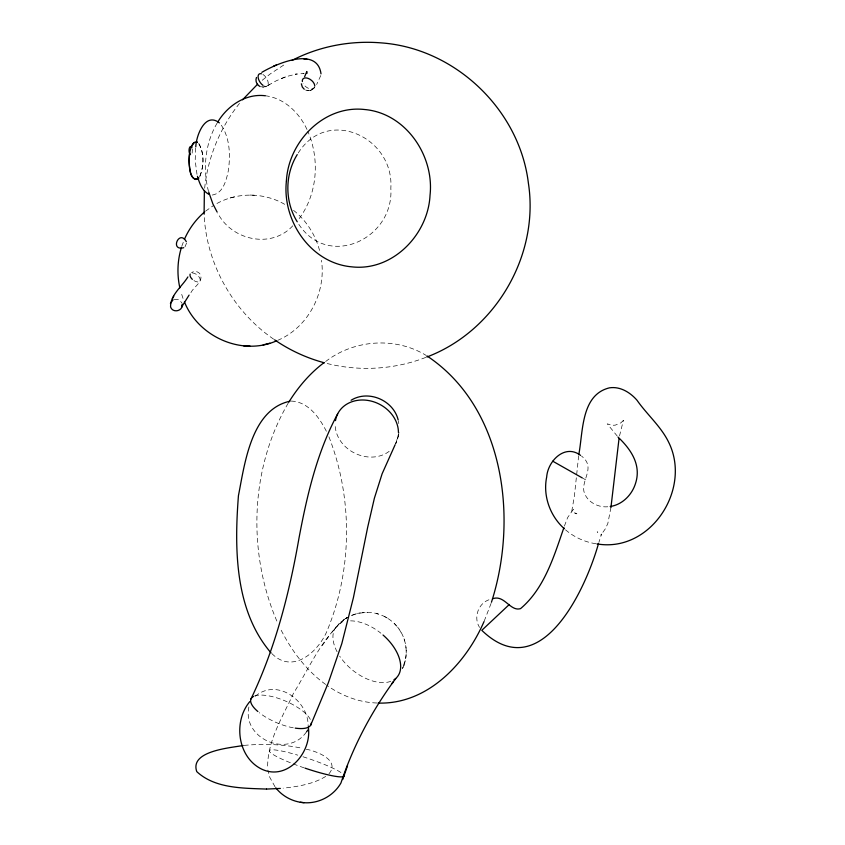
<?xml version="1.0" encoding="UTF-8"?>
<svg xmlns="http://www.w3.org/2000/svg" width="845" height="845" viewBox="0 0 845 845"><rect width="100%" height="100%" fill="white"/><g stroke="black" fill="none" stroke-linecap="round" stroke-linejoin="round"><path stroke-width="0.63" stroke-dasharray="4.22 3.17" d="M186.534 243.128L185.023 246.761M401.417 632.884C406.487 642.147 407.586 653.428 404.47 663.515M248.895 706.98C241.881 738.762 288.377 758.704 306.577 731.717M195.649 148.065L195.184 160.677L197.033 174.63M395.925 443.245L399.02 432.555M204.659 188.203C207.849 157.001 220.45 126.898 240.191 102.551M578.656 455.751L574.42 495.846L571.664 511.753L573.28 509.482M405.695 658.35L406.075 655.445M610.935 507.507L607.851 523.414L605.421 528.706L600.869 535.149L601.587 534.019L598.873 542.405M619.512 435.978L623.388 420.335M404.713 662.543L405.22 660.589M573.301 509.44L567.629 517.584L564.249 526.509M320.773 75.554L316.643 84.511M192.153 153.114L192.417 148.836M398.787 434.689L395.692 443.593M491.072 603.425L484.005 621.624M181.781 246.286L183.956 240.476M607.777 506.778C597.616 507.676 586.43 501.571 583.884 491.262C581.782 478.745 595.778 467.317 581.592 456.099M623.367 420.387L620.938 422.817L615.139 425.183L612.012 425.278L607.228 423.831L617.199 436.02M199.853 176.288C203.994 165.979 204.564 152.797 198.501 143.154M199.737 176.52C204.025 166.222 204.405 153.156 198.681 143.354M217.123 123.116C205.198 143.259 202.673 168.25 208.335 190.78M288.134 403.276C249.898 468.637 247.405 552.503 277.075 621.624M345.763 618.455L347.654 617.22C322.484 636.116 309.777 667.244 293.49 693.312C282.589 717.109 266.703 741.836 267.685 768.855M298.264 152.977C327.733 106.238 394.214 137.45 390.834 188.181C394.224 239.505 326.719 270.242 297.725 222.594M322.294 645.506L328.673 636.549M299.204 218.57C317.54 193.864 319.928 159.177 307.812 131.26M190.928 292.634C193.663 286.772 204.057 281.522 200.085 274.107C198.311 271.319 194.149 270.643 191.54 272.639M331.958 632.229L339.077 623.652M329.001 773.766C340.472 760.194 316.643 751.194 306.291 749.24M292.74 225.826C271.351 249.243 231.456 240.265 217.704 213.035M262.182 80.296L270.675 73.6L284.649 64.452M340.778 622.121L345.098 618.878M205.588 211.155L213.732 205.335M255.306 696.227C276.98 677.848 308.203 700.294 308.15 725.749M325.631 361.523C353.992 339.595 395.291 336.542 426.038 355.354M343.154 620.135L347.654 617.241M303.133 73.42L304.126 73.494L295.56 74.17L296.437 74.011L286.466 76.557L276.431 80.687L265.562 86.824L260.799 86.813M269.703 84.405L265.562 86.824M325.705 776.428C312.967 784.266 297.767 786.537 283.159 788.184M311.974 89.75L315.438 86.275C313.59 89.697 309.228 91.809 305.563 89.992M216.943 203.487C238.269 191.699 265.7 192.47 286.381 205.335M488.917 599.792C478.122 603.605 473.306 617.801 479.559 627.391M277.699 340.345C308.193 327.501 326.191 292.708 321.491 260.344M281.417 78.437L286.466 76.557M425.764 357.403C394.119 369.73 358.576 371.684 325.726 363.149M355.259 614.04L350.39 615.899L357.435 613.407L367.343 612.287M310.231 90.426L311.256 90.13M174.176 299.288L178.644 299.426L181.876 302.869M230.22 197.962L236.938 196.315M357.424 613.428L360.224 612.9M212.285 195.047C223.133 193.399 226.249 180.26 228.245 171.186C230.548 155.638 230.093 138.062 220.936 124.648M244.142 745.385C263.661 743.6 283.508 744.244 302.711 748.374M362.442 612.54L365.135 612.403M307.696 90.616L309.439 90.605L306.872 90.447M262.541 87.193L263.672 87.204M250.057 195.047L256.51 195.353M367.332 612.308C379.014 612.403 390.422 618.044 397.646 627.212M376.838 702.998C358.734 702.417 341.19 695.593 326.561 685.084M291.261 401.079C308.774 401.776 319.885 418.286 326.973 432.45M595.852 543.736C584.582 542.036 573.861 537.029 565.231 529.583M265.298 95.76C284.501 98.041 299.69 113.188 307.326 130.214M376.469 613.544L378.285 614.072M576.871 513.844L574.611 512.883L575.096 513.105M575.371 513.221L576.237 513.58M597.795 532.181L597.193 531.885L597.742 532.192M384.57 616.565L386.661 617.727M583.018 478.333L585.627 479.802M386.672 617.695L387.337 618.128M273.622 339.151C232.819 311.097 206.085 263.439 204.099 213.901M325.631 684.429C306.143 670.36 291.44 650.544 280.677 629.229M293.542 210.363C307.084 221.01 316.505 236.558 320.255 253.331M271.889 653.618C293.648 675.493 320.16 650.132 328.05 628.469C352.682 567.449 352.682 495.666 328.05 434.647M396.083 625.406L394.414 623.631M397.668 627.191L399.062 629.081M275.016 786.758L269.872 777.485L267.844 770.122M399.083 629.06L402.231 634.532M183.016 298.401L180.735 291.377M404.026 638.788L404.681 640.985M405.684 645.443L406.065 648.083M398.513 421L398.787 423.588M406.191 650.354L406.202 653.164M390.749 681.355A39.493 23.259 39.5 0 1 339.69 656.174M337.081 651.78A39.493 23.259 39.5 0 1 344.623 621.571M350.569 620.864A39.493 23.259 39.5 0 1 380.873 633.201M304.189 767.862A39.493 5.091 18.7 0 1 269.418 751.416A39.493 5.091 18.7 0 1 297.736 755.145M303.006 756.761A39.493 5.091 18.7 0 1 342.331 773.502M389.175 451.336A32.617 27.431 26.7 0 1 354.699 453.152A32.617 27.431 26.7 0 1 335.159 424.591M398.365 434.51A32.617 27.431 26.7 0 1 395.587 443.889M293.289 727.809A32.617 11.682 23.2 0 1 259.309 712.715M254.482 696.026A32.617 11.682 23.2 0 1 285.568 701.096A32.617 11.682 23.2 0 1 310.654 720.12M262.901 74.413A7.214 3.834 56.9 0 1 268.203 82.673A7.214 3.834 56.9 0 1 264.158 86.01M314.731 86.75A7.214 4.267 38.2 0 1 309.661 88.767A7.214 4.267 38.2 0 1 303.059 83.507M192.343 272.946A6.01 3.264 38.3 0 1 200.212 279.452A6.01 3.264 38.3 0 1 193.325 280.202M403.297 666.599L402.526 668.511L403.308 666.599"/><path stroke-width="1.27" d="M204.374 190.695L204.099 213.901M321.005 73.853C317.319 45.778 276.378 63.713 261.802 72.364M578.814 454.452C583.166 431.742 580.927 394.816 609.403 387.855C620.124 386.176 630.169 392.386 636.972 400.203C647.08 414.715 661.17 426.535 668.86 442.632C691.833 489.635 650.175 553.031 596.929 543.905M187.886 276.938C182.171 286.466 170.151 295.021 170.584 306.988C172.538 313.02 181.876 311.509 182.351 305.394L181.844 306.925M182.108 306.196L182.171 304.052M610.935 507.507L619.036 438.566M189.713 152.945C188.847 158.691 187.854 183.64 198.66 178.094M195.776 146.882C196.209 135.675 205.103 111.582 219.394 122.895M170.394 303.461L173.056 299.827M181.432 247.458C177.397 260.482 176.89 274.551 179.858 287.86M491.441 602.253C518.291 518.999 504.708 407.649 426.989 355.946M563.869 527.713C553.982 556.316 544.402 588.49 520.562 608.622C510.169 611.854 504.285 594.151 492.487 598.83M598.503 543.536C585.817 589.028 540.758 687.27 481.798 630.328L509.334 604.471M395.756 678.609L391.953 683.637L393.189 681.989C370.839 712.831 352.935 746.874 340.947 782.977C333.659 795.832 318.808 803.817 304.063 802.697C293.088 801.958 282.536 796.455 275.745 787.783M347.538 765.676L342.711 779.555M403.699 665.649L404.47 663.515M182.013 306.418L189.079 295.095M256.479 77.455C255.032 80.835 256.774 85.06 260.123 86.56M250.976 698.973C275.333 648.104 289.36 593.296 299.024 537.948C307.073 495.318 316.917 452.328 337.683 413.839M310.685 725.19L328.399 682.612L341.813 643.594L353.421 597.626L367.681 527.28L374.388 498.212L382.13 473.76L395.154 444.671M191.414 146.586L194.16 142.499L197.329 142.203M184.421 239.315C188.984 228.837 195.903 219.373 204.606 211.947M484.005 621.624C465.743 663.8 427.338 704.572 378.074 703.082M580.578 455.392C565.009 443.435 547.782 460.99 546.683 477.002C542.765 495.804 550.063 516.052 564.323 528.727M172.412 298.602L172.94 297.662M173.236 297.134L173.753 296.225M192.512 144.4C188.245 152.618 188.509 162.557 190.315 171.419C190.674 175.179 194.804 182.763 198.818 177.904M304.622 76.663L306.83 71.519L306.957 73.409M297.229 154.593C284.733 174.64 284.733 201.733 297.229 221.77M217.704 122.134C227.389 105.847 245.694 93.267 265.298 95.76M288.726 402.273C298.042 387.263 309.65 373.553 323.762 362.843M192.861 143.882L193.695 142.9M249.814 701.582C233.114 721.419 237.392 756.993 261.454 769.024C287.353 781.583 312.27 751.881 308.288 727.017M306.577 731.717L308.024 729.9M242.536 99.805L257.598 84.204M194.086 142.562L197.223 142.14M351.108 400.255C368.399 389.482 393.485 400.287 398.175 419.976M291.895 60.47C319.283 46.232 350.728 40.296 381.444 42.905L381.454 42.905C455.223 48.313 519.591 109.797 528.4 183.217C539.543 255.517 495.212 331.187 426.841 357.002M183.745 247.701C169.496 251.409 179.309 228.837 186.333 241.702M273.495 66.174L276.283 64.97M184.421 301.866C198.332 336.722 241.723 356.368 276.6 340.831M263.165 344.876L269.882 343.218M610.174 506.514C622.205 504.761 631.902 494.98 635.461 483.625C641.63 465.046 631.046 449.424 617.991 437.055M290.025 401.206C251.039 409.498 244.659 464.285 238.438 495.656C234.35 548.468 234.604 610.523 271.034 652.879M243.191 745.48C230.347 747.92 189.417 750.814 196.779 771.643C215.052 788.638 242.948 788.131 266.492 789.072M280.371 788.427L266.534 789.072M243.592 345.827L250.057 346.133M303.978 59.087L307.084 59.308M300.302 802.254L304.063 802.697M324.459 362.822C306.703 358.079 289.74 350.274 274.604 339.827M209.159 194.424C202.282 191.097 199.452 183.164 197.455 176.309M552.757 461.201L582.342 477.953M190.516 154.635C187.854 153.272 189.026 143.502 192.037 147.379M304.232 89.221L302.33 87.077L301.348 83.813M217.123 212.053L212.898 203.909L208.652 191.899M383.028 635.007A39.493 23.259 39.5 0 1 393.907 679.813M343.609 774.675A39.493 5.091 18.7 0 1 305.077 768.158M335.486 420.599A32.617 27.431 26.7 0 1 369.064 400.625A32.617 27.431 26.7 0 1 398.439 432.503M311.287 723.024A32.617 11.682 23.2 0 1 295.243 728.126M257.852 711.522A32.617 11.682 23.2 0 1 253.489 696.47M263.07 85.398A7.214 3.834 56.9 0 1 258.147 77.571A7.214 3.834 56.9 0 1 261.475 73.769M302.362 81.553A7.214 4.267 38.2 0 1 307.876 78.279A7.214 4.267 38.2 0 1 314.784 85.725M192.343 279.368A6.01 3.264 38.3 0 1 190.188 274.065M286.402 181.083C281.987 220.619 310.707 263.228 351.742 266.84C392.502 271.562 428.119 234.667 430.031 195.279C434.457 155.755 405.737 113.145 364.702 109.523C323.931 104.801 288.325 141.696 286.402 181.083"/></g></svg>
